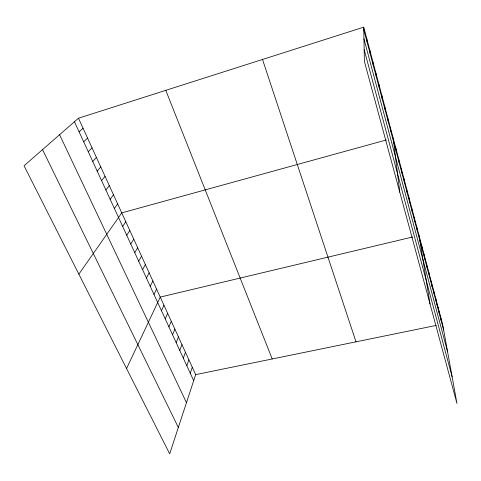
<?xml version="1.0" encoding="UTF-8"?>
<svg xmlns="http://www.w3.org/2000/svg" width="481" height="481" viewBox="0 0 481 481"><rect width="100%" height="100%" fill="white"/><g stroke="black" fill="none" stroke-linecap="round" stroke-linejoin="round"><path stroke-width="0.72" d="M78.487 118.212L195.671 374.627L169.685 453.836L24.05 165.765L78.487 118.212L363.72 27.164L442.586 324.11L456.95 403.433L364.394 61.418L363.72 27.164M190.266 373.232L192.298 367.256M186.808 365.716L188.889 359.8M183.309 358.123L185.444 352.26M179.774 350.439L181.962 344.643M176.196 342.67L178.445 336.934M172.577 334.818L174.886 329.142M168.921 326.876L171.284 321.266M165.224 318.837L167.641 313.299M161.478 310.714L163.961 305.243M126.569 368.554L160.233 297.096L412.788 236.953M153.974 294.42L156.578 289.093M150.216 286.261L152.886 281.006M146.416 278.006L149.146 272.829M142.574 269.655L145.364 264.556M138.684 261.207L141.54 256.193M134.746 252.663L137.674 247.727M130.766 244.023L133.766 239.171M126.743 235.275L129.81 230.513M122.667 226.431L125.806 221.753M78.848 274.164L121.753 212.891L386.303 139.971M114.37 208.417L117.659 203.926M110.149 199.248L113.51 194.853M105.874 189.971L109.319 185.672M101.551 180.579L105.068 176.383M97.174 171.068L100.776 166.979M92.743 161.448L96.422 157.461M88.257 151.701L92.021 147.829M83.712 141.835L87.566 138.077M79.112 131.848L83.057 128.205M195.671 374.627L436.225 325.415M42.538 149.615L178.337 427.471M59.578 134.728L186.466 402.687M74.453 121.735L193.687 380.663M165.795 90.344L272.21 358.97M262.512 59.47L356.006 341.823M364.159 49.609L452.116 376.755M363.949 38.883L447.625 351.93M363.768 29.648L443.662 330.068M440.355 315.722L441.414 321.603M438.101 307.233L439.135 313.035M435.816 298.635L436.826 304.359M433.507 289.941L434.493 295.581M431.168 281.138L432.13 286.694M428.805 272.228L429.737 277.699M426.406 263.209L427.314 268.584M423.983 254.076L424.861 259.361M421.524 244.829L422.372 250.018M419.041 235.468L430.044 304.004M416.594 226.262L417.388 231.259M414.123 216.949L414.881 221.843M411.616 207.521L412.343 212.313M409.084 197.974L409.776 202.657M406.517 188.305L407.179 192.881M403.914 178.511L404.545 182.972M401.28 168.597L401.875 172.944M398.617 158.556L399.176 162.782M395.911 148.382L396.434 152.489M393.175 138.077L399.783 192.19M390.404 127.639L390.849 131.487M387.596 117.063L388.005 120.773M384.746 106.349L385.113 109.921M381.866 95.485L382.191 98.918M378.944 84.482L379.226 87.764M375.98 73.328L376.22 76.461M372.973 62.025L373.172 65.001M369.931 50.559L370.081 53.379M366.847 38.943L366.943 41.594"/></g></svg>
